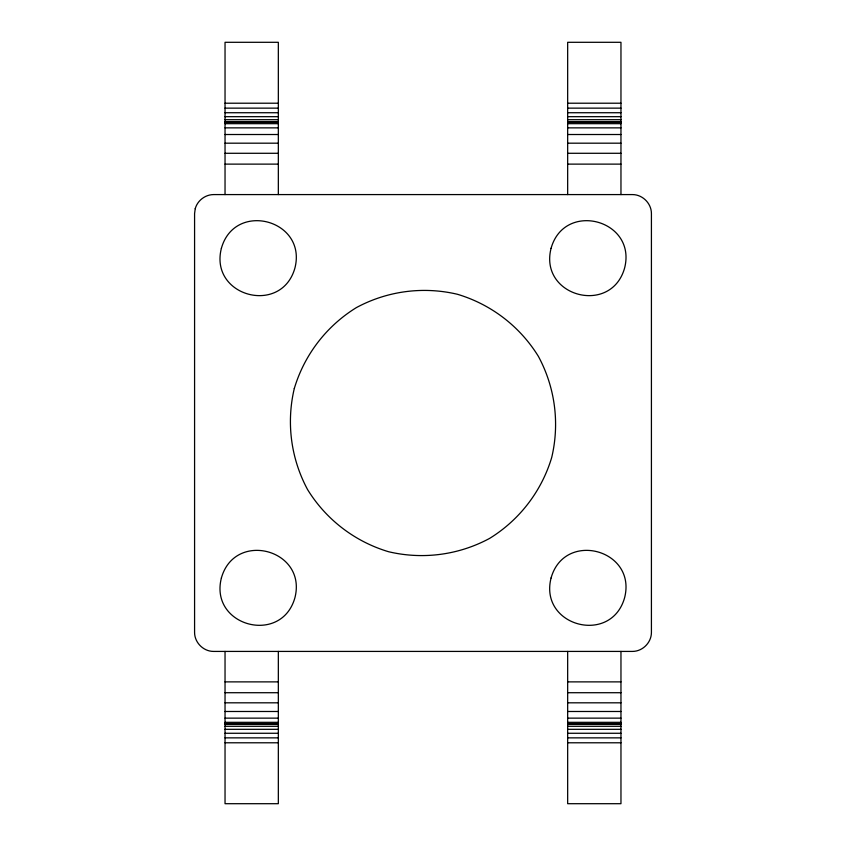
<?xml version="1.0" encoding="UTF-8"?>
<svg xmlns="http://www.w3.org/2000/svg" width="846" height="846" viewBox="0 0 846 846"><rect width="100%" height="100%" fill="white"/><g stroke="black" fill="none" stroke-linecap="round" stroke-linejoin="round"><path stroke-width="1.27" d="M225.036 103.212L278.334 103.212M567.666 103.212L620.964 103.212M225.036 108.14L278.334 108.14M567.666 108.14L620.964 108.14M225.036 112.73L278.334 112.73M567.666 112.73L620.964 112.73M225.036 116.674L278.334 116.674M567.666 116.674L620.964 116.674M225.036 119.698L278.334 119.698M567.666 119.698L620.964 119.698M225.036 121.602L278.334 121.602M567.666 121.602L620.964 121.602M225.036 122.247L278.334 122.247M567.666 122.247L620.964 122.247M225.036 123.675L278.334 123.675M567.666 123.675L620.964 123.675M225.036 127.862L278.334 127.862M567.666 127.862L620.964 127.862M225.036 134.514L278.334 134.514M567.666 134.514L620.964 134.514M225.036 143.186L278.334 143.186M567.666 143.186L620.964 143.186M225.036 153.285L278.334 153.285M567.666 153.285L620.964 153.285M225.036 164.124L278.334 164.124M567.666 164.124L620.964 164.124M225.036 681.876L278.334 681.876M567.666 681.876L620.964 681.876M225.036 692.715L278.334 692.715M567.666 692.715L620.964 692.715M225.036 702.815L278.334 702.815M567.666 702.815L620.964 702.815M225.036 711.486L278.334 711.486M567.666 711.486L620.964 711.486M225.036 718.138L278.334 718.138M567.666 718.138L620.964 718.138M225.036 722.325L278.334 722.325M567.666 722.325L620.964 722.325M225.036 723.753L278.334 723.753M567.666 723.753L620.964 723.753M225.036 724.398L278.334 724.398M567.666 724.398L620.964 724.398M225.036 726.302L278.334 726.302M567.666 726.302L620.964 726.302M225.036 729.326L278.334 729.326M567.666 729.326L620.964 729.326M225.036 733.271L278.334 733.271M567.666 733.271L620.964 733.271M225.036 737.86L278.334 737.86M567.666 737.86L620.964 737.86M225.036 742.788L278.334 742.788M567.666 742.788L620.964 742.788M620.964 194.58L620.964 42.3L567.666 42.3L567.666 194.58M620.964 651.42L620.964 803.7L567.666 803.7L567.666 651.42M278.334 194.58L278.334 42.3L225.036 42.3L225.036 194.58M278.334 651.42L278.334 803.7L225.036 803.7L225.036 651.42M195.225 208.687L194.58 213.615L194.58 632.385C194.517 642.569 203.431 651.483 213.615 651.42L632.385 651.42C642.569 651.483 651.483 642.569 651.42 632.385L651.42 213.615C651.483 203.431 642.569 194.517 632.385 194.58L213.615 194.58C205.197 194.622 197.456 200.576 195.225 208.687M221.388 248.301C209.078 296.481 281.496 315.886 294.926 268.013C307.235 219.833 234.818 200.428 221.388 248.301M221.388 577.987C209.078 626.167 281.496 645.572 294.926 597.699C307.235 549.519 234.818 530.114 221.388 577.987M294.292 388.515C286.181 422.736 290.908 458.669 307.606 489.623C326.059 519.56 354.823 541.62 388.515 551.708C422.736 559.819 458.669 555.092 489.623 538.394C519.56 519.941 541.62 491.177 551.708 457.485C559.819 423.264 555.092 387.331 538.394 356.378C519.941 326.44 491.177 304.38 457.485 294.292C423.264 286.181 387.331 290.908 356.378 307.606C326.44 326.059 304.38 354.823 294.292 388.515M551.074 248.301C538.765 296.481 611.182 315.886 624.612 268.013C636.922 219.833 564.504 200.428 551.074 248.301M551.074 577.987C538.765 626.167 611.182 645.572 624.612 597.699C636.922 549.519 564.504 530.114 551.074 577.987"/></g></svg>
